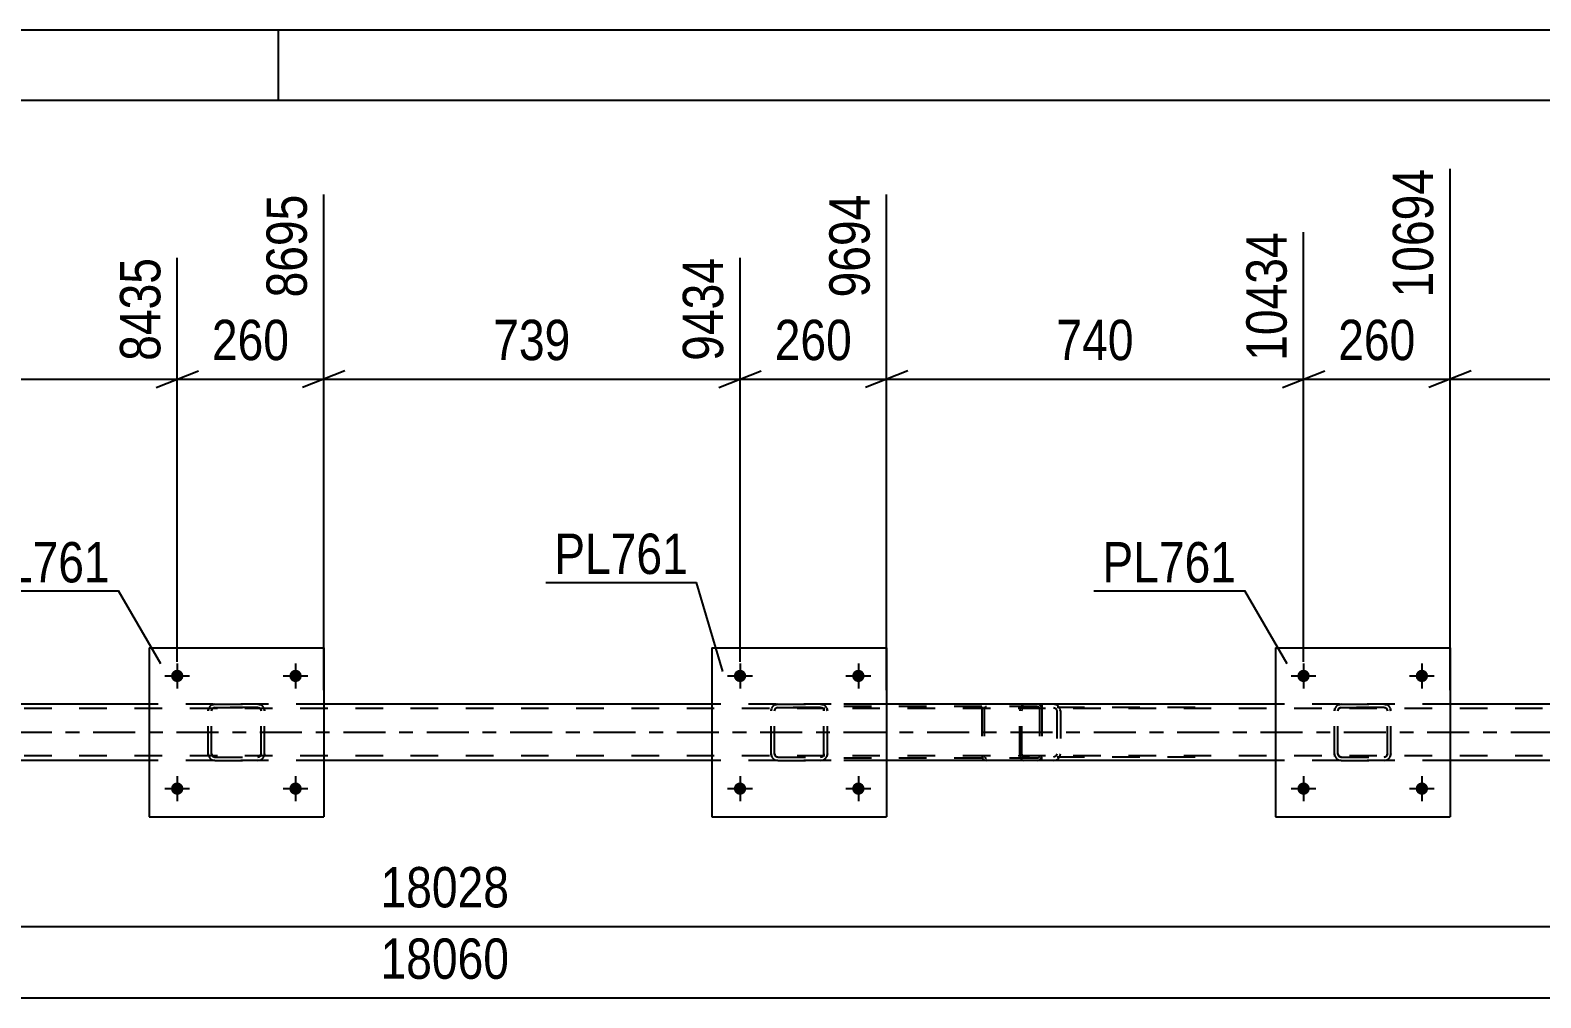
# Model space of a CAD drawing. Header units: millimetres. Extents: x 0 to 841, y 0 to 594.
# Drawn here: x 403.4 to 510.6, y 525.3 to 594 of the extents above; entities that cross this region are included whole.
import ezdxf

# ---------------------------------------------------------------- set-up
doc = ezdxf.new("R2010")
doc.units = ezdxf.units.MM
doc.linetypes.add('DXK_LINE_DOT2', pattern=[3.9198, 1.9599, -1.9599])
doc.linetypes.add('DXK_LINE_DOT3', pattern=[5.9187, 2.979, -0.9799, 0.9799, -0.9799])
doc.styles.add('Arial Narrow', font='ARIALN.TTF', dxfattribs={"height": 0.2})

# ---------------------------------------------------------------- blocks, each defined once
blk = doc.blocks.new('Unknown-814553284-1133')
at = {"color": 5, "linetype": 'Continuous'}
for p, q in [((841, 594), (0, 594)), ((421, 589), (421, 594)), ((836, 589), (5, 589))]:
    blk.add_line(p, q, dxfattribs=at)
blk = doc.blocks.new('Bolt-814553284-3006 - 2913')
at = {"linetype": 'Continuous'}
for points in [[(494.2, 540.16, -1), (493.32, 540.16, -1)], [(502.6, 540.16, -1), (501.72, 540.16, -1)]]:
    blk.add_hatch(color=1, dxfattribs=at).paths.add_polyline_path(points)
at = {"color": 1, "linetype": 'Continuous'}
for p, q in [((493.76, 541.04), (493.76, 539.28)), ((502.16, 541.04), (502.16, 539.28)), ((492.88, 540.16), (494.64, 540.16)), ((501.28, 540.16), (503.04, 540.16))]:
    blk.add_line(p, q, dxfattribs=at)
blk = doc.blocks.new('Part-814553284-2963 - 2913')
at = {"color": 7, "linetype": 'DXK_LINE_DOT2'}
for p, q in [((753.76, 545.84), (76.4, 545.84)), ((424.21, 546.16), (411.81, 546.16)), ((464.16, 546.16), (451.76, 546.16)), ((504.16, 546.16), (491.76, 546.16)), ((753.76, 542.48), (76.4, 542.48)), ((424.21, 542.16), (411.81, 542.16)), ((464.16, 542.16), (451.76, 542.16)), ((504.16, 542.16), (491.76, 542.16))]:
    blk.add_line(p, q, dxfattribs=at)
at = {"color": 2, "linetype": 'Continuous'}
for p, q in [((411.81, 546.16), (384.16, 546.16)), ((451.76, 546.16), (424.21, 546.16)), ((491.76, 546.16), (464.16, 546.16)), ((531.76, 546.16), (504.16, 546.16)), ((411.81, 542.16), (384.16, 542.16)), ((451.76, 542.16), (424.21, 542.16)), ((491.76, 542.16), (464.16, 542.16)), ((531.76, 542.16), (504.16, 542.16))]:
    blk.add_line(p, q, dxfattribs=at)
at = {"color": 7, "linetype": 'DXK_LINE_DOT3'}
blk.add_line((76.4, 544.16), (753.76, 544.16), dxfattribs=at)
blk = doc.blocks.new('Part-814553284-3113 - 2913')
at = {"color": 7, "linetype": 'DXK_LINE_DOT2'}
for p, q in [((473.65, 545.86), (473.63, 545.68)), ((473.71, 546.02), (473.65, 545.86)), ((473.8, 546.12), (473.71, 546.02)), ((473.78, 545.77), (473.81, 545.85)), ((473.9, 546.16), (473.8, 546.12)), ((473.81, 545.85), (473.85, 545.9)), ((473.85, 545.9), (473.9, 545.92)), ((486.06, 546.16), (473.9, 546.16)), ((486.06, 545.92), (473.9, 545.92)), ((475.18, 546.16), (475.18, 545.92)), ((476.19, 546.12), (476, 546.16)), ((476, 545.92), (476.09, 545.9)), ((476.09, 545.9), (476.17, 545.85)), ((476.17, 545.85), (476.23, 545.77)), ((476.48, 545.76), (476.46, 545.86)), ((473.63, 542.64), (473.63, 545.68)), ((473.77, 545.68), (473.78, 545.77)), ((473.77, 542.64), (473.77, 545.68)), ((476.23, 545.77), (476.25, 545.68)), ((476.25, 545.68), (476.25, 542.64)), ((476.5, 545.68), (476.48, 545.76)), ((476.5, 545.68), (476.5, 542.64)), ((473.63, 542.64), (473.65, 542.45)), ((473.78, 542.55), (473.77, 542.64)), ((476.25, 542.64), (476.23, 542.55)), ((476.48, 542.55), (476.5, 542.64)), ((473.65, 542.45), (473.71, 542.3)), ((473.71, 542.3), (473.8, 542.19)), ((473.81, 542.47), (473.78, 542.55)), ((473.8, 542.19), (473.9, 542.16)), ((473.85, 542.42), (473.81, 542.47)), ((473.9, 542.4), (473.85, 542.42)), ((486.06, 542.4), (473.9, 542.4)), ((486.06, 542.16), (473.9, 542.16)), ((475.18, 542.16), (475.18, 542.4)), ((476.09, 542.42), (476, 542.4)), ((476, 542.16), (476.19, 542.19)), ((476.17, 542.47), (476.09, 542.42)), ((476.23, 542.55), (476.17, 542.47)), ((476.46, 542.45), (476.48, 542.55))]:
    blk.add_line(p, q, dxfattribs=at)
for centre, start, end in [((476.01, 545.66), 23.8494, 68.8059), ((476.01, 542.65), 291.1941, 336.1506)]:
    blk.add_arc(centre, 0.492, start, end, dxfattribs=at)
blk = doc.blocks.new('Bolt-814553284-3005 - 2913')
at = {"linetype": 'Continuous'}
for points in [[(494.2, 548.16, -1), (493.32, 548.16, -1)], [(502.6, 548.16, -1), (501.72, 548.16, -1)]]:
    blk.add_hatch(color=1, dxfattribs=at).paths.add_polyline_path(points)
at = {"color": 1, "linetype": 'Continuous'}
for p, q in [((493.76, 549.04), (493.76, 547.28)), ((502.16, 549.04), (502.16, 547.28)), ((492.88, 548.16), (494.64, 548.16)), ((501.28, 548.16), (503.04, 548.16))]:
    blk.add_line(p, q, dxfattribs=at)
blk = doc.blocks.new('Bolt-814553284-3007 - 2913')
at = {"linetype": 'Continuous'}
for points in [[(454.2, 548.16, -1), (453.32, 548.16, -1)], [(462.6, 548.16, -1), (461.72, 548.16, -1)]]:
    blk.add_hatch(color=1, dxfattribs=at).paths.add_polyline_path(points)
at = {"color": 1, "linetype": 'Continuous'}
for p, q in [((453.76, 549.04), (453.76, 547.28)), ((462.16, 549.04), (462.16, 547.28)), ((452.88, 548.16), (454.64, 548.16)), ((461.28, 548.16), (463.04, 548.16))]:
    blk.add_line(p, q, dxfattribs=at)
blk = doc.blocks.new('Bolt-814553284-3008 - 2913')
at = {"linetype": 'Continuous'}
for points in [[(454.2, 540.16, -1), (453.32, 540.16, -1)], [(462.6, 540.16, -1), (461.72, 540.16, -1)]]:
    blk.add_hatch(color=1, dxfattribs=at).paths.add_polyline_path(points)
at = {"color": 1, "linetype": 'Continuous'}
for p, q in [((453.76, 541.04), (453.76, 539.28)), ((462.16, 541.04), (462.16, 539.28)), ((452.88, 540.16), (454.64, 540.16)), ((461.28, 540.16), (463.04, 540.16))]:
    blk.add_line(p, q, dxfattribs=at)
blk = doc.blocks.new('Bolt-814553284-3009 - 2913')
at = {"linetype": 'Continuous'}
for points in [[(414.25, 548.16, -1), (413.37, 548.16, -1)], [(422.65, 548.16, -1), (421.77, 548.16, -1)]]:
    blk.add_hatch(color=1, dxfattribs=at).paths.add_polyline_path(points)
at = {"color": 1, "linetype": 'Continuous'}
for p, q in [((413.81, 549.04), (413.81, 547.28)), ((422.21, 549.04), (422.21, 547.28)), ((412.93, 548.16), (414.69, 548.16)), ((421.33, 548.16), (423.09, 548.16))]:
    blk.add_line(p, q, dxfattribs=at)
blk = doc.blocks.new('Bolt-814553284-3010 - 2913')
at = {"linetype": 'Continuous'}
for points in [[(414.25, 540.16, -1), (413.37, 540.16, -1)], [(422.65, 540.16, -1), (421.77, 540.16, -1)]]:
    blk.add_hatch(color=1, dxfattribs=at).paths.add_polyline_path(points)
at = {"color": 1, "linetype": 'Continuous'}
for p, q in [((413.81, 541.04), (413.81, 539.28)), ((422.21, 541.04), (422.21, 539.28)), ((412.93, 540.16), (414.69, 540.16)), ((421.33, 540.16), (423.09, 540.16))]:
    blk.add_line(p, q, dxfattribs=at)
blk = doc.blocks.new('Part-814553284-3078 - 2913')
at = {"color": 2, "linetype": 'Continuous'}
for p, q in [((491.76, 550.16), (491.76, 538.16)), ((491.76, 550.16), (504.16, 550.16)), ((504.16, 550.16), (504.16, 538.16)), ((491.76, 538.16), (504.16, 538.16))]:
    blk.add_line(p, q, dxfattribs=at)
blk = doc.blocks.new('Part-814553284-3079 - 2913')
at = {"color": 7, "linetype": 'DXK_LINE_DOT2'}
for p, q in [((495.96, 545.68), (495.99, 545.86)), ((495.99, 545.86), (495.96, 545.68)), ((496.22, 545.77), (496.27, 545.85)), ((496.27, 545.85), (496.22, 545.77)), ((496.25, 546.12), (496.44, 546.16)), ((496.44, 546.16), (496.25, 546.12)), ((496.27, 545.85), (496.35, 545.9)), ((496.35, 545.9), (496.27, 545.85)), ((496.35, 545.9), (496.44, 545.92)), ((496.44, 545.92), (496.35, 545.9)), ((496.44, 546.16), (499.48, 546.16)), ((496.44, 546.16), (496.44, 546.16)), ((496.44, 546.16), (499.48, 546.16)), ((496.44, 545.92), (499.48, 545.92)), ((496.44, 545.92), (496.44, 545.92)), ((499.48, 545.92), (496.44, 545.92)), ((499.48, 546.16), (499.48, 546.16)), ((499.48, 546.16), (499.66, 546.12)), ((499.66, 546.12), (499.48, 546.16)), ((499.48, 545.92), (499.48, 545.92)), ((499.48, 545.92), (499.57, 545.9)), ((499.57, 545.9), (499.48, 545.92)), ((499.57, 545.9), (499.65, 545.85)), ((499.65, 545.85), (499.57, 545.9)), ((499.65, 545.85), (499.7, 545.77)), ((499.7, 545.77), (499.65, 545.85)), ((499.92, 545.86), (499.96, 545.68)), ((499.96, 545.68), (499.92, 545.86)), ((495.96, 542.64), (495.96, 545.68)), ((496.2, 545.68), (496.22, 545.77)), ((496.22, 545.77), (496.2, 545.68)), ((496.2, 542.64), (496.2, 545.68)), ((499.7, 545.77), (499.72, 545.68)), ((499.72, 545.68), (499.7, 545.77)), ((499.72, 542.64), (499.72, 545.68)), ((499.96, 542.64), (499.96, 545.68)), ((495.99, 542.45), (495.96, 542.64)), ((495.96, 542.64), (495.99, 542.45)), ((496.22, 542.54), (496.2, 542.64)), ((496.2, 542.64), (496.22, 542.55)), ((499.72, 542.64), (499.7, 542.54)), ((499.7, 542.55), (499.72, 542.64)), ((499.96, 542.64), (499.92, 542.45)), ((499.92, 542.45), (499.96, 542.64)), ((496.22, 542.55), (496.27, 542.47)), ((496.27, 542.47), (496.22, 542.54)), ((496.44, 542.16), (496.25, 542.19)), ((496.25, 542.19), (496.44, 542.16)), ((496.35, 542.41), (496.27, 542.47)), ((496.27, 542.47), (496.35, 542.42)), ((496.35, 542.42), (496.44, 542.4)), ((496.44, 542.4), (496.35, 542.41)), ((496.44, 542.4), (499.48, 542.4)), ((496.44, 542.4), (496.44, 542.4)), ((496.44, 542.4), (499.48, 542.4)), ((496.44, 542.16), (499.48, 542.16)), ((496.44, 542.16), (496.44, 542.16)), ((496.44, 542.16), (499.48, 542.16)), ((499.48, 542.4), (499.57, 542.42)), ((499.57, 542.41), (499.48, 542.4)), ((499.48, 542.4), (499.48, 542.4)), ((499.66, 542.19), (499.48, 542.16)), ((499.48, 542.16), (499.66, 542.19)), ((499.48, 542.16), (499.48, 542.16)), ((499.65, 542.47), (499.57, 542.41)), ((499.57, 542.42), (499.65, 542.47)), ((499.65, 542.47), (499.7, 542.55)), ((499.7, 542.54), (499.65, 542.47))]:
    blk.add_line(p, q, dxfattribs=at)
at = {"color": 7, "linetype": 'DXK_LINE_DOT3'}
blk.add_line((497.96, 544.16), (497.96, 544.16), dxfattribs=at)
at = {"color": 7, "linetype": 'DXK_LINE_DOT2'}
for centre, start, end in [((496.44, 545.68), 112.5, 157.5), ((496.44, 545.68), 112.5, 157.5), ((499.48, 545.68), 22.5, 67.5), ((499.48, 545.68), 22.5, 67.5), ((496.44, 542.64), 202.5, 247.5), ((496.44, 542.64), 202.5, 247.5), ((499.48, 542.64), 292.5, 337.5), ((499.48, 542.64), 292.5, 337.5)]:
    blk.add_arc(centre, 0.48, start, end, dxfattribs=at)
blk = doc.blocks.new('Part-814553284-3084 - 2913')
at = {"color": 2, "linetype": 'Continuous'}
for p, q in [((451.76, 550.16), (451.76, 538.16)), ((451.76, 550.16), (464.16, 550.16)), ((464.16, 550.16), (464.16, 538.16)), ((451.76, 538.16), (464.16, 538.16))]:
    blk.add_line(p, q, dxfattribs=at)
blk = doc.blocks.new('Part-814553284-3085 - 2913')
at = {"color": 7, "linetype": 'DXK_LINE_DOT2'}
for p, q in [((455.96, 545.68), (455.99, 545.86)), ((455.99, 545.86), (455.96, 545.68)), ((456.22, 545.77), (456.27, 545.85)), ((456.27, 545.85), (456.22, 545.77)), ((456.25, 546.12), (456.44, 546.16)), ((456.44, 546.16), (456.25, 546.12)), ((456.27, 545.85), (456.35, 545.9)), ((456.35, 545.9), (456.27, 545.85)), ((456.35, 545.9), (456.44, 545.92)), ((456.44, 545.92), (456.35, 545.9)), ((456.44, 546.16), (459.48, 546.16)), ((456.44, 546.16), (456.44, 546.16)), ((456.44, 546.16), (459.48, 546.16)), ((456.44, 545.92), (459.48, 545.92)), ((456.44, 545.92), (456.44, 545.92)), ((459.48, 545.92), (456.44, 545.92)), ((459.48, 546.16), (459.48, 546.16)), ((459.48, 546.16), (459.66, 546.12)), ((459.66, 546.12), (459.48, 546.16)), ((459.48, 545.92), (459.48, 545.92)), ((459.48, 545.92), (459.57, 545.9)), ((459.57, 545.9), (459.48, 545.92)), ((459.57, 545.9), (459.65, 545.85)), ((459.65, 545.85), (459.57, 545.9)), ((459.65, 545.85), (459.7, 545.77)), ((459.7, 545.77), (459.65, 545.85)), ((459.92, 545.86), (459.96, 545.68)), ((459.96, 545.68), (459.92, 545.86)), ((455.96, 542.64), (455.96, 545.68)), ((456.2, 545.68), (456.22, 545.77)), ((456.22, 545.77), (456.2, 545.68)), ((456.2, 542.64), (456.2, 545.68)), ((459.7, 545.77), (459.72, 545.68)), ((459.72, 545.68), (459.7, 545.77)), ((459.72, 542.64), (459.72, 545.68)), ((459.96, 542.64), (459.96, 545.68)), ((455.99, 542.45), (455.96, 542.64)), ((455.96, 542.64), (455.99, 542.45)), ((456.22, 542.54), (456.2, 542.64)), ((456.2, 542.64), (456.22, 542.55)), ((459.72, 542.64), (459.7, 542.54)), ((459.7, 542.55), (459.72, 542.64)), ((459.96, 542.64), (459.92, 542.45)), ((459.92, 542.45), (459.96, 542.64)), ((456.22, 542.55), (456.27, 542.47)), ((456.27, 542.47), (456.22, 542.54)), ((456.44, 542.16), (456.25, 542.19)), ((456.25, 542.19), (456.44, 542.16)), ((456.35, 542.41), (456.27, 542.47)), ((456.27, 542.47), (456.35, 542.42)), ((456.35, 542.42), (456.44, 542.4)), ((456.44, 542.4), (456.35, 542.41)), ((456.44, 542.4), (459.48, 542.4)), ((456.44, 542.4), (456.44, 542.4)), ((456.44, 542.4), (459.48, 542.4)), ((456.44, 542.16), (459.48, 542.16)), ((456.44, 542.16), (456.44, 542.16)), ((456.44, 542.16), (459.48, 542.16)), ((459.48, 542.4), (459.57, 542.42)), ((459.57, 542.41), (459.48, 542.4)), ((459.48, 542.4), (459.48, 542.4)), ((459.66, 542.19), (459.48, 542.16)), ((459.48, 542.16), (459.66, 542.19)), ((459.48, 542.16), (459.48, 542.16)), ((459.65, 542.47), (459.57, 542.41)), ((459.57, 542.42), (459.65, 542.47)), ((459.65, 542.47), (459.7, 542.55)), ((459.7, 542.54), (459.65, 542.47))]:
    blk.add_line(p, q, dxfattribs=at)
at = {"color": 7, "linetype": 'DXK_LINE_DOT3'}
blk.add_line((457.96, 544.16), (457.96, 544.16), dxfattribs=at)
at = {"color": 7, "linetype": 'DXK_LINE_DOT2'}
for centre, start, end in [((456.44, 545.68), 112.5, 157.5), ((456.44, 545.68), 112.5, 157.5), ((459.48, 545.68), 22.5, 67.5), ((459.48, 545.68), 22.5, 67.5), ((456.44, 542.64), 202.5, 247.5), ((456.44, 542.64), 202.5, 247.5), ((459.48, 542.64), 292.5, 337.5), ((459.48, 542.64), 292.5, 337.5)]:
    blk.add_arc(centre, 0.48, start, end, dxfattribs=at)
blk = doc.blocks.new('Part-814553284-3090 - 2913')
at = {"color": 2, "linetype": 'Continuous'}
for p, q in [((411.81, 550.16), (411.81, 538.16)), ((411.81, 550.16), (424.21, 550.16)), ((424.21, 550.16), (424.21, 538.16)), ((411.81, 538.16), (424.21, 538.16))]:
    blk.add_line(p, q, dxfattribs=at)
blk = doc.blocks.new('Part-814553284-3091 - 2913')
at = {"color": 7, "linetype": 'DXK_LINE_DOT2'}
for p, q in [((416.01, 545.68), (416.04, 545.86)), ((416.04, 545.86), (416.01, 545.68)), ((416.27, 545.77), (416.32, 545.85)), ((416.32, 545.85), (416.27, 545.77)), ((416.3, 546.12), (416.49, 546.16)), ((416.49, 546.16), (416.3, 546.12)), ((416.32, 545.85), (416.4, 545.9)), ((416.4, 545.9), (416.32, 545.85)), ((416.4, 545.9), (416.49, 545.92)), ((416.49, 545.92), (416.4, 545.9)), ((416.49, 546.16), (419.53, 546.16)), ((416.49, 546.16), (416.49, 546.16)), ((416.49, 546.16), (419.53, 546.16)), ((416.49, 545.92), (419.53, 545.92)), ((416.49, 545.92), (416.49, 545.92)), ((419.53, 545.92), (416.49, 545.92)), ((419.53, 546.16), (419.53, 546.16)), ((419.53, 546.16), (419.71, 546.12)), ((419.71, 546.12), (419.53, 546.16)), ((419.53, 545.92), (419.53, 545.92)), ((419.53, 545.92), (419.62, 545.9)), ((419.62, 545.9), (419.53, 545.92)), ((419.62, 545.9), (419.7, 545.85)), ((419.7, 545.85), (419.62, 545.9)), ((419.7, 545.85), (419.75, 545.77)), ((419.75, 545.77), (419.7, 545.85)), ((419.97, 545.86), (420.01, 545.68)), ((420.01, 545.68), (419.97, 545.86)), ((416.01, 542.64), (416.01, 545.68)), ((416.25, 545.68), (416.27, 545.77)), ((416.27, 545.77), (416.25, 545.68)), ((416.25, 542.64), (416.25, 545.68)), ((419.75, 545.77), (419.77, 545.68)), ((419.77, 545.68), (419.75, 545.77)), ((419.77, 542.64), (419.77, 545.68)), ((420.01, 542.64), (420.01, 545.68)), ((416.04, 542.45), (416.01, 542.64)), ((416.01, 542.64), (416.04, 542.45)), ((416.27, 542.54), (416.25, 542.64)), ((416.25, 542.64), (416.27, 542.55)), ((419.77, 542.64), (419.75, 542.54)), ((419.75, 542.55), (419.77, 542.64)), ((420.01, 542.64), (419.97, 542.45)), ((419.97, 542.45), (420.01, 542.64)), ((416.27, 542.55), (416.32, 542.47)), ((416.32, 542.47), (416.27, 542.54)), ((416.49, 542.16), (416.3, 542.19)), ((416.3, 542.19), (416.49, 542.16)), ((416.4, 542.41), (416.32, 542.47)), ((416.32, 542.47), (416.4, 542.42)), ((416.4, 542.42), (416.49, 542.4)), ((416.49, 542.4), (416.4, 542.41)), ((416.49, 542.4), (419.53, 542.4)), ((416.49, 542.4), (416.49, 542.4)), ((416.49, 542.4), (419.53, 542.4)), ((416.49, 542.16), (419.53, 542.16)), ((416.49, 542.16), (416.49, 542.16)), ((416.49, 542.16), (419.53, 542.16)), ((419.53, 542.4), (419.62, 542.42)), ((419.62, 542.41), (419.53, 542.4)), ((419.53, 542.4), (419.53, 542.4)), ((419.71, 542.19), (419.53, 542.16)), ((419.53, 542.16), (419.71, 542.19)), ((419.53, 542.16), (419.53, 542.16)), ((419.7, 542.47), (419.62, 542.41)), ((419.62, 542.42), (419.7, 542.47)), ((419.7, 542.47), (419.75, 542.55)), ((419.75, 542.54), (419.7, 542.47))]:
    blk.add_line(p, q, dxfattribs=at)
at = {"color": 7, "linetype": 'DXK_LINE_DOT3'}
blk.add_line((418.01, 544.16), (418.01, 544.16), dxfattribs=at)
at = {"color": 7, "linetype": 'DXK_LINE_DOT2'}
for centre, start, end in [((416.49, 545.68), 112.5, 157.5), ((416.49, 545.68), 112.5, 157.5), ((419.53, 545.68), 22.5, 67.5), ((419.53, 545.68), 22.5, 67.5), ((416.49, 542.64), 202.5, 247.5), ((416.49, 542.64), 202.5, 247.5), ((419.53, 542.64), 292.5, 337.5), ((419.53, 542.64), 292.5, 337.5)]:
    blk.add_arc(centre, 0.48, start, end, dxfattribs=at)
blk = doc.blocks.new('Part-814553284-3127 - 2913')
at = {"color": 7, "linetype": 'DXK_LINE_DOT2'}
for p, q in [((474.84, 546.16), (459.51, 546.16)), ((474.84, 546), (459.51, 546)), ((470.95, 545.96), (470.92, 545.84)), ((470.92, 545.84), (470.92, 542.48)), ((471.09, 545.84), (471.11, 545.9)), ((471.09, 545.84), (471.09, 542.48)), ((471.11, 545.9), (471.14, 545.95)), ((471.26, 546.16), (471.13, 546.13)), ((471.14, 545.95), (471.18, 545.97)), ((471.18, 545.97), (471.2, 545.98)), ((471.2, 545.98), (471.26, 546)), ((474.97, 546.13), (474.84, 546.16)), ((474.84, 546), (474.91, 545.98)), ((474.91, 545.98), (474.96, 545.95)), ((474.96, 545.95), (475, 545.9)), ((475, 545.9), (475.01, 545.84)), ((475.01, 545.84), (475.01, 542.48)), ((475.18, 545.84), (475.16, 545.96)), ((475.18, 545.84), (475.18, 542.48)), ((474.84, 542.32), (459.51, 542.32)), ((474.84, 542.16), (459.51, 542.16)), ((470.92, 542.48), (470.95, 542.35)), ((471.11, 542.42), (471.09, 542.48)), ((471.14, 542.36), (471.11, 542.42)), ((471.13, 542.18), (471.26, 542.16)), ((471.14, 542.36), (471.18, 542.34)), ((471.18, 542.34), (471.2, 542.33)), ((471.2, 542.33), (471.26, 542.32)), ((474.91, 542.33), (474.84, 542.32)), ((474.84, 542.16), (474.97, 542.18)), ((474.96, 542.36), (474.91, 542.33)), ((475, 542.42), (474.96, 542.36)), ((475.01, 542.48), (475, 542.42)), ((475.16, 542.35), (475.18, 542.48))]:
    blk.add_line(p, q, dxfattribs=at)
for centre, start, end in [((474.85, 545.82), 24.32, 69.2417), ((471.25, 542.49), 204.32, 249.2417), ((474.85, 542.49), 290.7583, 335.68)]:
    blk.add_arc(centre, 0.331, start, end, dxfattribs=at)
blk = doc.blocks.new('StraightDimension-814553284-21548 - 2913')
at = {"color": 7, "linetype": 'Continuous'}
for p, q in [((504.16, 547.16), (504.16, 584.17)), ((493.76, 549.16), (493.76, 579.67)), ((492.26, 568.63), (495.26, 569.83)), ((505.66, 569.83), (502.66, 568.63)), ((493.76, 569.23), (504.16, 569.23))]:
    blk.add_line(p, q, dxfattribs=at)
at = {"color": 0}
blk.add_wipeout([(502.3, 569.98), (502.3, 574.18), (495.62, 574.18), (495.62, 569.98)], dxfattribs=at)
at = {"color": 3, "style": 'Arial Narrow'}
blk.add_text('260', height=2.863, dxfattribs=at).set_placement((496.22, 570.58))
at = {"color": 0, "linetype": 'Continuous'}
blk.add_wipeout([(503.56, 584.77), (499.36, 584.77), (499.36, 574.43), (503.56, 574.43)], dxfattribs=at)
at = {"color": 3, "linetype": 'Continuous', "style": 'Arial Narrow'}
blk.add_text('10694', height=2.863, rotation=90.0002, dxfattribs=at).set_placement((502.96, 575.03))
blk = doc.blocks.new('StraightDimension-814553284-3350 - 2913')
at = {"color": 7, "linetype": 'Continuous'}
blk.add_line((76.4, 530.38), (789.21, 530.38), dxfattribs=at)
at = {"color": 0}
blk.add_wipeout([(437.98, 531.13), (437.98, 535.33), (427.64, 535.33), (427.64, 531.13)], dxfattribs=at)
at = {"color": 3, "style": 'Arial Narrow'}
blk.add_text('18028', height=2.863, dxfattribs=at).set_placement((428.24, 531.73))
blk = doc.blocks.new('StraightDimension-814553284-3371 - 2913')
at = {"color": 7, "linetype": 'Continuous'}
blk.add_line((75.76, 525.31), (789.85, 525.31), dxfattribs=at)
at = {"color": 0}
blk.add_wipeout([(437.98, 526.06), (437.98, 530.26), (427.64, 530.26), (427.64, 526.06)], dxfattribs=at)
at = {"color": 3, "style": 'Arial Narrow'}
blk.add_text('18060', height=2.863, dxfattribs=at).set_placement((428.24, 526.66))
blk = doc.blocks.new('StraightDimension-814553284-21547 - 2913')
at = {"color": 7, "linetype": 'Continuous'}
for p, q in [((504.16, 547.16), (504.16, 584.17)), ((533.76, 549.16), (533.76, 579.67)), ((505.66, 569.83), (502.66, 568.63)), ((532.26, 568.63), (535.26, 569.83)), ((504.16, 569.23), (533.76, 569.23))]:
    blk.add_line(p, q, dxfattribs=at)
at = {"color": 0}
blk.add_wipeout([(522.3, 569.98), (522.3, 574.18), (515.61, 574.18), (515.61, 569.98)], dxfattribs=at)
at = {"color": 3, "style": 'Arial Narrow'}
blk.add_text('740', height=2.863, dxfattribs=at).set_placement((516.21, 570.58))
at = {"color": 0, "linetype": 'Continuous'}
blk.add_wipeout([(533.15, 580.27), (528.95, 580.27), (528.95, 569.93), (533.15, 569.93)], dxfattribs=at)
at = {"color": 3, "linetype": 'Continuous', "style": 'Arial Narrow'}
blk.add_text('11434', height=2.863, rotation=90.0002, dxfattribs=at).set_placement((532.56, 570.53))
blk = doc.blocks.new('StraightDimension-814553284-21549 - 2913')
at = {"color": 7, "linetype": 'Continuous'}
for p, q in [((464.16, 547.16), (464.16, 582.34)), ((493.76, 549.16), (493.76, 579.67)), ((465.66, 569.83), (462.66, 568.63)), ((492.26, 568.63), (495.26, 569.83)), ((464.16, 569.23), (493.76, 569.23))]:
    blk.add_line(p, q, dxfattribs=at)
at = {"color": 0}
blk.add_wipeout([(482.3, 569.98), (482.3, 574.18), (475.62, 574.18), (475.62, 569.98)], dxfattribs=at)
at = {"color": 3, "style": 'Arial Narrow'}
blk.add_text('740', height=2.863, dxfattribs=at).set_placement((476.22, 570.58))
at = {"color": 0, "linetype": 'Continuous'}
blk.add_wipeout([(493.16, 580.27), (488.96, 580.27), (488.96, 569.93), (493.16, 569.93)], dxfattribs=at)
at = {"color": 3, "linetype": 'Continuous', "style": 'Arial Narrow'}
blk.add_text('10434', height=2.863, rotation=90.0002, dxfattribs=at).set_placement((492.56, 570.53))
blk = doc.blocks.new('StraightDimension-814553284-21550 - 2913')
at = {"color": 7, "linetype": 'Continuous'}
for p, q in [((464.16, 547.16), (464.16, 582.34)), ((453.76, 549.16), (453.76, 577.84)), ((452.26, 568.63), (455.26, 569.83)), ((465.66, 569.83), (462.66, 568.63)), ((453.76, 569.23), (464.16, 569.23))]:
    blk.add_line(p, q, dxfattribs=at)
at = {"color": 0}
blk.add_wipeout([(462.3, 569.98), (462.3, 574.18), (455.62, 574.18), (455.62, 569.98)], dxfattribs=at)
at = {"color": 3, "style": 'Arial Narrow'}
blk.add_text('260', height=2.863, dxfattribs=at).set_placement((456.22, 570.58))
at = {"color": 0, "linetype": 'Continuous'}
blk.add_wipeout([(463.56, 582.94), (459.36, 582.94), (459.36, 574.43), (463.56, 574.43)], dxfattribs=at)
at = {"color": 3, "linetype": 'Continuous', "style": 'Arial Narrow'}
blk.add_text('9694', height=2.863, rotation=90.0002, dxfattribs=at).set_placement((462.96, 575.03))
blk = doc.blocks.new('StraightDimension-814553284-21551 - 2913')
at = {"color": 7, "linetype": 'Continuous'}
for p, q in [((424.21, 547.16), (424.21, 582.34)), ((453.76, 549.16), (453.76, 577.84)), ((425.71, 569.83), (422.71, 568.63)), ((452.26, 568.63), (455.26, 569.83)), ((424.21, 569.23), (453.76, 569.23))]:
    blk.add_line(p, q, dxfattribs=at)
at = {"color": 0}
blk.add_wipeout([(442.33, 569.98), (442.33, 574.18), (435.64, 574.18), (435.64, 569.98)], dxfattribs=at)
at = {"color": 3, "style": 'Arial Narrow'}
blk.add_text('739', height=2.863, dxfattribs=at).set_placement((436.24, 570.58))
at = {"color": 0, "linetype": 'Continuous'}
blk.add_wipeout([(453.16, 578.44), (448.96, 578.44), (448.96, 569.93), (453.16, 569.93)], dxfattribs=at)
at = {"color": 3, "linetype": 'Continuous', "style": 'Arial Narrow'}
blk.add_text('9434', height=2.863, rotation=90.0002, dxfattribs=at).set_placement((452.56, 570.53))
blk = doc.blocks.new('StraightDimension-814553284-21552 - 2913')
at = {"color": 7, "linetype": 'Continuous'}
for p, q in [((424.21, 547.16), (424.21, 582.34)), ((413.81, 549.16), (413.81, 577.84)), ((412.31, 568.63), (415.31, 569.83)), ((425.71, 569.83), (422.71, 568.63)), ((413.81, 569.23), (424.21, 569.23))]:
    blk.add_line(p, q, dxfattribs=at)
at = {"color": 0}
blk.add_wipeout([(422.35, 569.98), (422.35, 574.18), (415.67, 574.18), (415.67, 569.98)], dxfattribs=at)
at = {"color": 3, "style": 'Arial Narrow'}
blk.add_text('260', height=2.863, dxfattribs=at).set_placement((416.27, 570.58))
at = {"color": 0, "linetype": 'Continuous'}
blk.add_wipeout([(423.61, 582.94), (419.41, 582.94), (419.41, 574.43), (423.61, 574.43)], dxfattribs=at)
at = {"color": 3, "linetype": 'Continuous', "style": 'Arial Narrow'}
blk.add_text('8695', height=2.863, rotation=90.0002, dxfattribs=at).set_placement((423.01, 575.03))
blk = doc.blocks.new('StraightDimension-814553284-21553 - 2913')
at = {"color": 7, "linetype": 'Continuous'}
for p, q in [((384.16, 547.16), (384.16, 582.34)), ((413.81, 549.16), (413.81, 577.84)), ((385.66, 569.83), (382.66, 568.63)), ((412.31, 568.63), (415.31, 569.83)), ((384.16, 569.23), (413.81, 569.23))]:
    blk.add_line(p, q, dxfattribs=at)
at = {"color": 0}
blk.add_wipeout([(402.32, 569.98), (402.32, 574.18), (395.64, 574.18), (395.64, 569.98)], dxfattribs=at)
at = {"color": 3, "style": 'Arial Narrow'}
blk.add_text('741', height=2.863, dxfattribs=at).set_placement((396.24, 570.58))
at = {"color": 0, "linetype": 'Continuous'}
blk.add_wipeout([(413.21, 578.44), (409.01, 578.44), (409.01, 569.93), (413.21, 569.93)], dxfattribs=at)
at = {"color": 3, "linetype": 'Continuous', "style": 'Arial Narrow'}
blk.add_text('8435', height=2.863, rotation=90.0002, dxfattribs=at).set_placement((412.61, 570.53))
blk = doc.blocks.new('Mark-814553284-3074 - 2913')
at = {"color": 30, "linetype": 'Continuous'}
for p in [(478.88, 554.2), (492.59, 549.01)]:
    blk.add_line(p, (489.59, 554.2), dxfattribs=at)
at = {"color": 0}
blk.add_wipeout([(488.99, 554.8), (488.99, 557.8), (479.48, 557.8), (479.48, 554.8)], dxfattribs=at)
blk.add_wipeout([(488.99, 554.8), (488.99, 557.8), (479.48, 557.8), (479.48, 554.8)], dxfattribs=at)
at = {"color": 3, "style": 'Arial Narrow'}
blk.add_text('PL761', height=2.863, dxfattribs=at).set_placement((479.48, 554.8))
blk = doc.blocks.new('Mark-814553284-3080 - 2913')
at = {"color": 30, "linetype": 'Continuous'}
for p in [(439.97, 554.8), (452.55, 548.48)]:
    blk.add_line(p, (450.67, 554.8), dxfattribs=at)
at = {"color": 0}
blk.add_wipeout([(450.07, 555.4), (450.07, 558.4), (440.57, 558.4), (440.57, 555.4)], dxfattribs=at)
blk.add_wipeout([(450.07, 555.4), (450.07, 558.4), (440.57, 558.4), (440.57, 555.4)], dxfattribs=at)
at = {"color": 3, "style": 'Arial Narrow'}
blk.add_text('PL761', height=2.863, dxfattribs=at).set_placement((440.57, 555.4))
blk = doc.blocks.new('Mark-814553284-3086 - 2913')
at = {"color": 30, "linetype": 'Continuous'}
for p in [(398.93, 554.2), (412.64, 549.01)]:
    blk.add_line(p, (409.64, 554.2), dxfattribs=at)
at = {"color": 0}
blk.add_wipeout([(409.04, 554.8), (409.04, 557.8), (399.53, 557.8), (399.53, 554.8)], dxfattribs=at)
blk.add_wipeout([(409.04, 554.8), (409.04, 557.8), (399.53, 557.8), (399.53, 554.8)], dxfattribs=at)
at = {"color": 3, "style": 'Arial Narrow'}
blk.add_text('PL761', height=2.863, dxfattribs=at).set_placement((399.53, 554.8))

msp = doc.modelspace()

# ---------------------------------------------------------------- block references
for name in ['Unknown-814553284-1133', 'Part-814553284-3090 - 2913', 'Part-814553284-3084 - 2913', 'Part-814553284-3078 - 2913', 'Bolt-814553284-3009 - 2913', 'Bolt-814553284-3007 - 2913', 'Bolt-814553284-3005 - 2913', 'Part-814553284-2963 - 2913', 'Part-814553284-3091 - 2913', 'Part-814553284-3085 - 2913', 'Part-814553284-3127 - 2913', 'Part-814553284-3113 - 2913', 'Part-814553284-3079 - 2913', 'Bolt-814553284-3010 - 2913', 'Bolt-814553284-3008 - 2913', 'Bolt-814553284-3006 - 2913']:
    msp.add_blockref(name, (0, 0))

# ---------------------------------------------------------------- next in the draw order: block references
for name in ['StraightDimension-814553284-21548 - 2913', 'StraightDimension-814553284-3350 - 2913']:
    msp.add_blockref(name, (0, 0))

# ---------------------------------------------------------------- next in the draw order: block references
for name in ['StraightDimension-814553284-21547 - 2913', 'StraightDimension-814553284-21549 - 2913', 'StraightDimension-814553284-3371 - 2913']:
    msp.add_blockref(name, (0, 0))

# ---------------------------------------------------------------- next in the draw order: block references
for name in ['StraightDimension-814553284-21550 - 2913', 'Mark-814553284-3074 - 2913']:
    msp.add_blockref(name, (0, 0))

# ---------------------------------------------------------------- next in the draw order: block references
msp.add_blockref('StraightDimension-814553284-21551 - 2913', (0, 0))

# ---------------------------------------------------------------- next in the draw order: block references
for name in ['StraightDimension-814553284-21552 - 2913', 'Mark-814553284-3080 - 2913']:
    msp.add_blockref(name, (0, 0))

# ---------------------------------------------------------------- next in the draw order: block references
msp.add_blockref('StraightDimension-814553284-21553 - 2913', (0, 0))

# ---------------------------------------------------------------- next in the draw order: block references
msp.add_blockref('Mark-814553284-3086 - 2913', (0, 0))

doc.saveas('drawing.dxf')
